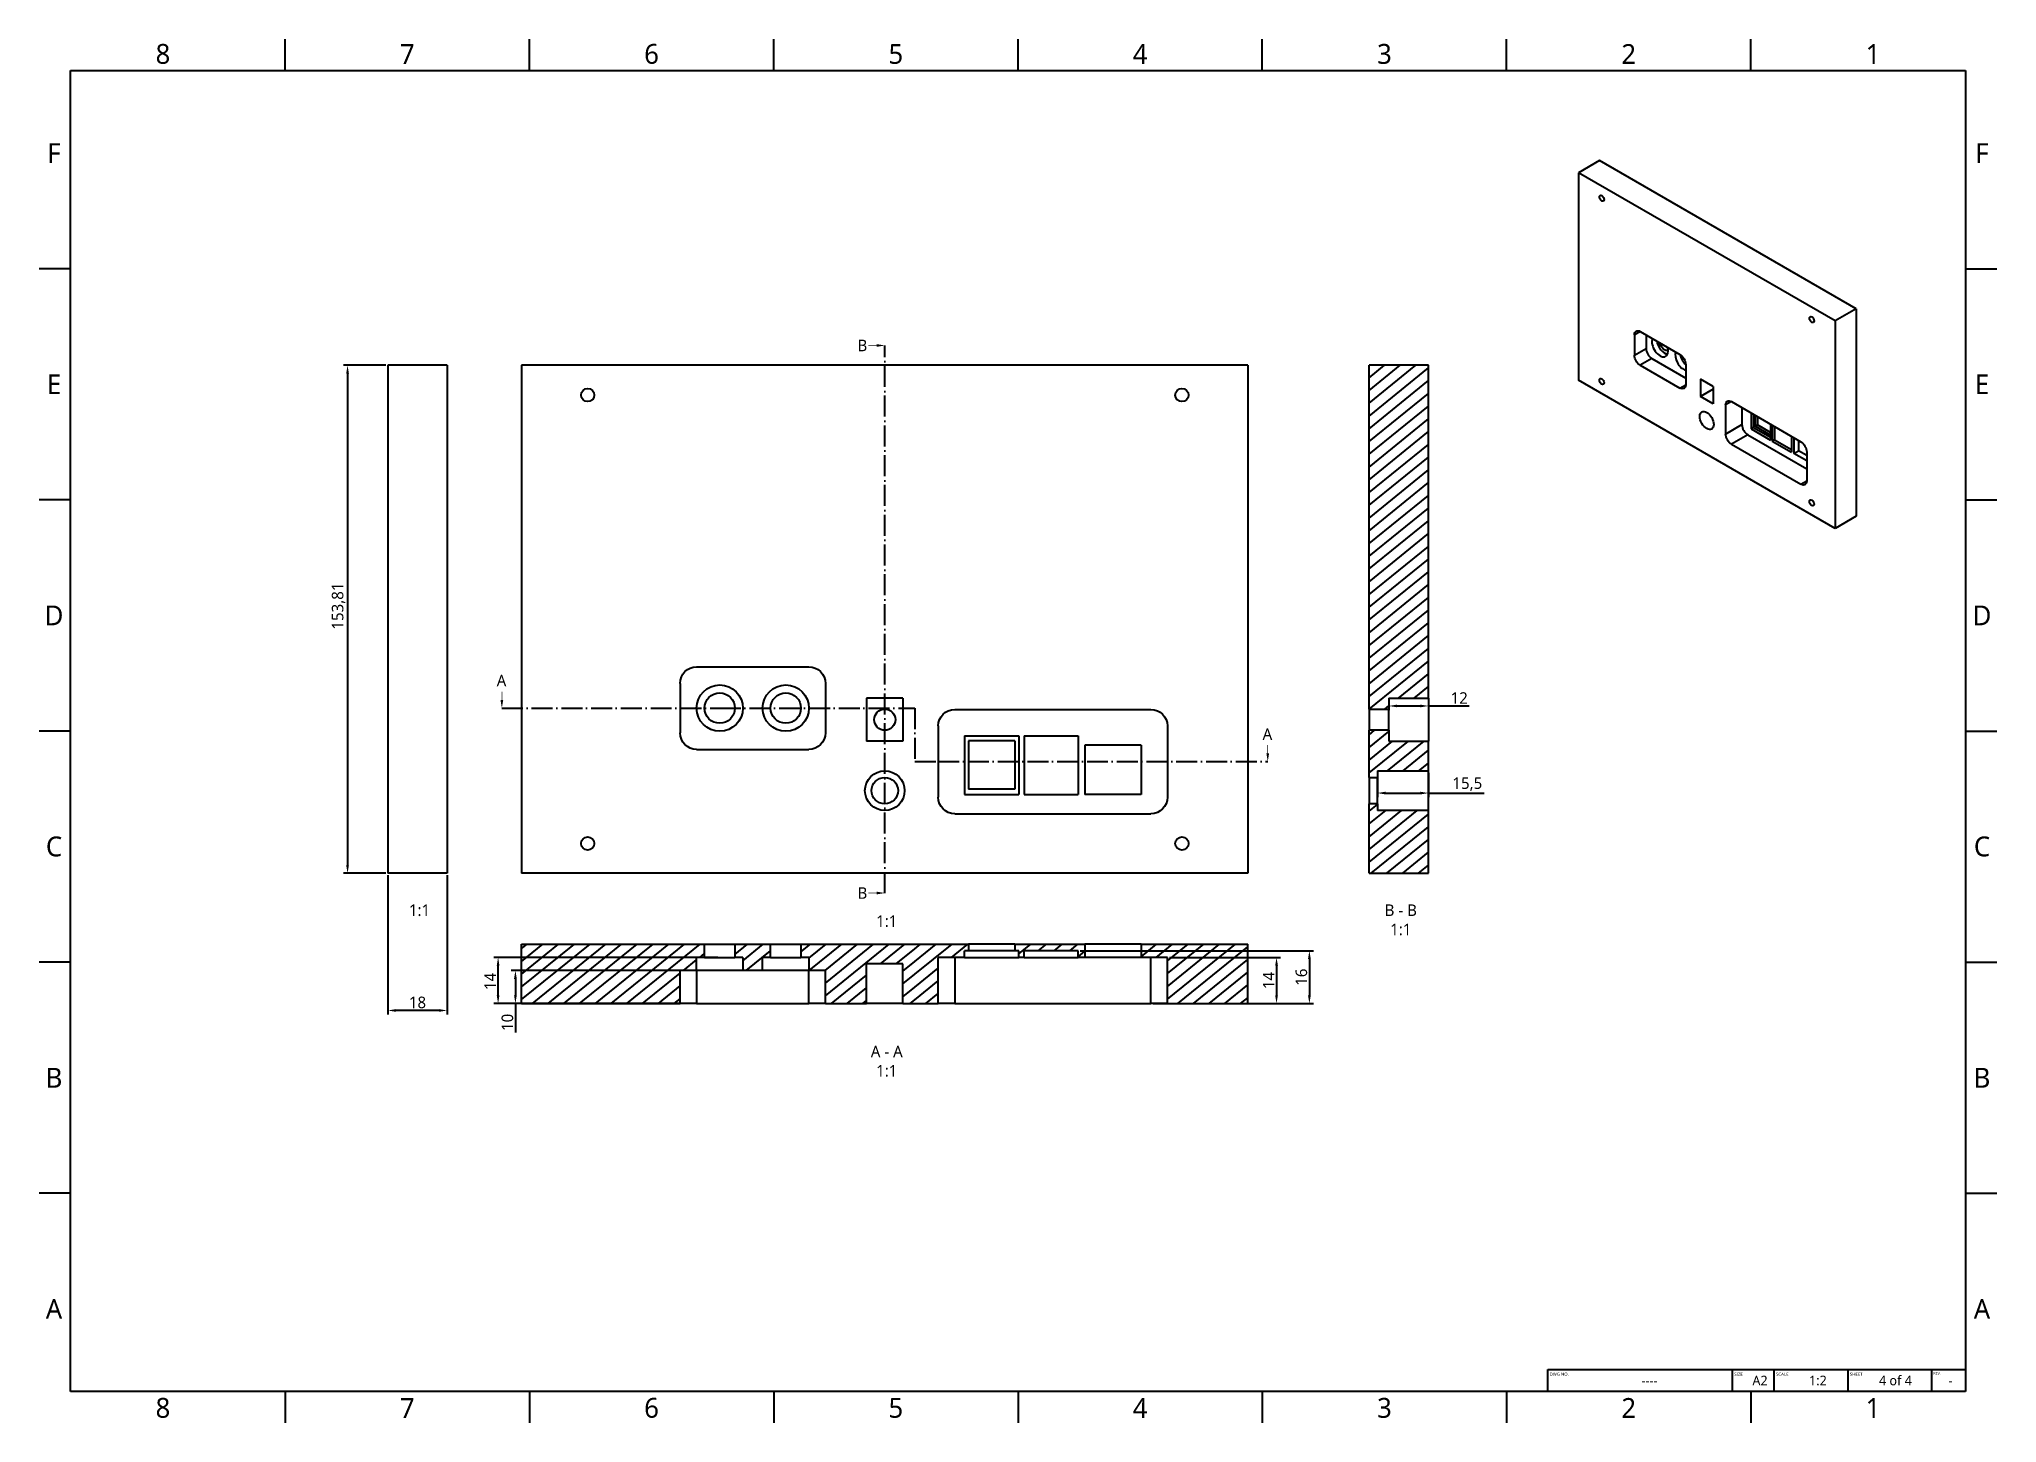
# Model space of a CAD drawing. Extents: x 0 to 594, y 0 to 420.
import ezdxf

# ---------------------------------------------------------------- set-up
doc = ezdxf.new("R2010")
doc.units = 0
doc.header["$LTSCALE"] = 12.7
doc.linetypes.add('ONS_DASHDOT', pattern=[0.71, 0.5, -0.1, 0.01, -0.1])
doc.layers.get('DEFPOINTS').update_dxf_attribs({"linetype": 'CONTINUOUS'})
for name, color, linetype in [('ANNOTATION_TEXT', 7, 'CONTINUOUS'), ('BORDER_FRAME', 7, 'CONTINUOUS'), ('BORDER_ZONES', 7, 'CONTINUOUS'), ('SECTION_CUTTING_LINE', 7, 'ONS_DASHDOT'), ('TANGENT_LINES', 7, 'CONTINUOUS'), ('TITLE_BLOCK', 7, 'CONTINUOUS'), ('VIEW_HATCHES', 7, 'CONTINUOUS'), ('VISIBLE', 7, 'CONTINUOUS')]:
    doc.layers.add(name, color=color, linetype=linetype)
doc.styles.add('ONSHAPE-STANDARD', font='NotoSans-Regular.ttf')
doc.styles.add('ONSHAPE-STANDARD-DIMENSION', font='')
doc.styles.add('ONSHAPE-STANDARD-FIELDS', font='')
doc.styles.add('ONSHAPE-STANDARD-VIEW-LABE', font='NotoSans-Regular.ttf', dxfattribs={"height": 3.5})
doc.styles.get('ONSHAPE-STANDARD-DIMENSION').set_extended_font_data('Noto Sans')
doc.styles.get('ONSHAPE-STANDARD-FIELDS').set_extended_font_data('Noto Sans')
doc.dimstyles.new('ONSHAPE-ISO-25$0', dxfattribs={"dimtxt": 3.5, "dimasz": 2.5, "dimexe": 1.25, "dimexo": 0.625, "dimtad": 1, "dimtxsty": 'ONSHAPE-STANDARD-DIMENSION', "dimcen": 2.5, "dimclrd": 7, "dimclre": 7, "dimclrt": 7, "dimadec": 1, "dimazin": 3, "dimtfac": 1, "dimtmove": 0, "dimatfit": 3})
pattern_1 = [(39, (256.6533, -6.1617), (-1.88796, 2.33144), [])]
pattern_2 = [(39, (554.961, 157.9317), (-1.88796, 2.331438), [])]

# ---------------------------------------------------------------- blocks, each defined once
blk = doc.blocks.new('*D1')
at = {"layer": 'ANNOTATION_TEXT', "color": 7}
for p, q in [((106.1, 166.31), (106.1, 124.12)), ((124.1, 166.31), (124.1, 124.12)), ((121.6, 125.37), (108.6, 125.37))]:
    blk.add_line(p, q, dxfattribs=at)
for points in [[(108.6, 125.79), (108.6, 124.96), (106.1, 125.37)], [(121.6, 124.96), (121.6, 125.79), (124.1, 125.37)]]:
    blk.add_solid(points, dxfattribs=at)
at = {"layer": 'DEFPOINTS', "color": 0}
for p in [(106.1, 166.93), (124.1, 166.93), (106.1, 125.37)]:
    blk.add_point(p, dxfattribs=at)
at = {"layer": 'ANNOTATION_TEXT', "color": 7, "insert": (115.1, 127.79), "char_height": 3.5, "attachment_point": 5, "style": 'ONSHAPE-STANDARD-DIMENSION'}
blk.add_mtext('18', dxfattribs=at)
blk = doc.blocks.new('*D2')
at = {"layer": 'ANNOTATION_TEXT', "color": 7}
for p, q in [((199.03, 137.45), (143.51, 137.45)), ((144.76, 134.95), (144.76, 129.95)), ((199.03, 127.45), (143.51, 127.45)), ((144.76, 127.45), (144.76, 118.69))]:
    blk.add_line(p, q, dxfattribs=at)
for points in [[(145.18, 134.95), (144.35, 134.95), (144.76, 137.45)], [(144.35, 129.95), (145.18, 129.95), (144.76, 127.45)]]:
    blk.add_solid(points, dxfattribs=at)
at = {"layer": 'DEFPOINTS', "color": 0}
for p in [(199.65, 137.45), (144.76, 127.45), (199.65, 127.45)]:
    blk.add_point(p, dxfattribs=at)
at = {"layer": 'ANNOTATION_TEXT', "color": 7, "insert": (142.34, 121.77), "char_height": 3.5, "attachment_point": 5, "rotation": 90, "style": 'ONSHAPE-STANDARD-DIMENSION'}
blk.add_mtext('10', dxfattribs=at)
blk = doc.blocks.new('*D3')
at = {"layer": 'ANNOTATION_TEXT', "color": 7}
for p, q in [((206.03, 141.45), (138.27, 141.45)), ((139.52, 129.95), (139.52, 138.95)), ((199.03, 127.45), (138.27, 127.45))]:
    blk.add_line(p, q, dxfattribs=at)
for points in [[(139.93, 138.95), (139.1, 138.95), (139.52, 141.45)], [(139.1, 129.95), (139.93, 129.95), (139.52, 127.45)]]:
    blk.add_solid(points, dxfattribs=at)
at = {"layer": 'DEFPOINTS', "color": 0}
for p in [(139.52, 141.45), (206.65, 141.45), (199.65, 127.45)]:
    blk.add_point(p, dxfattribs=at)
at = {"layer": 'ANNOTATION_TEXT', "color": 7, "insert": (137.14, 134.15), "char_height": 3.5, "attachment_point": 5, "rotation": 90, "style": 'ONSHAPE-STANDARD-DIMENSION'}
blk.add_mtext('14', dxfattribs=at)
blk = doc.blocks.new('*D4')
at = {"layer": 'ANNOTATION_TEXT', "color": 7}
for p, q in [((342.9, 141.45), (376.56, 141.45)), ((375.31, 138.95), (375.31, 129.95)), ((367.28, 127.45), (376.56, 127.45))]:
    blk.add_line(p, q, dxfattribs=at)
for points in [[(375.73, 138.95), (374.9, 138.95), (375.31, 141.45)], [(374.9, 129.95), (375.73, 129.95), (375.31, 127.45)]]:
    blk.add_solid(points, dxfattribs=at)
at = {"layer": 'DEFPOINTS', "color": 0}
for p in [(342.27, 141.45), (366.65, 127.45), (375.31, 127.45)]:
    blk.add_point(p, dxfattribs=at)
at = {"layer": 'ANNOTATION_TEXT', "color": 7, "insert": (372.94, 134.45), "char_height": 3.5, "attachment_point": 5, "rotation": 90, "style": 'ONSHAPE-STANDARD-DIMENSION'}
blk.add_mtext('14', dxfattribs=at)
blk = doc.blocks.new('*D5')
at = {"layer": 'ANNOTATION_TEXT', "color": 7}
for p, q in [((315.85, 143.45), (386.51, 143.45)), ((385.26, 140.95), (385.26, 129.95)), ((337.9, 127.45), (386.51, 127.45))]:
    blk.add_line(p, q, dxfattribs=at)
for points in [[(385.68, 140.95), (384.85, 140.95), (385.26, 143.45)], [(384.85, 129.95), (385.68, 129.95), (385.26, 127.45)]]:
    blk.add_solid(points, dxfattribs=at)
at = {"layer": 'DEFPOINTS', "color": 0}
for p in [(315.22, 143.45), (337.27, 127.45), (385.26, 127.45)]:
    blk.add_point(p, dxfattribs=at)
at = {"layer": 'ANNOTATION_TEXT', "color": 7, "insert": (382.85, 135.45), "char_height": 3.5, "attachment_point": 5, "rotation": 90, "style": 'ONSHAPE-STANDARD-DIMENSION'}
blk.add_mtext('16', dxfattribs=at)
blk = doc.blocks.new('*D6')
at = {"layer": 'ANNOTATION_TEXT', "color": 7}
for p, q in [((105.48, 320.74), (92.67, 320.74)), ((93.92, 318.24), (93.92, 169.43)), ((105.48, 166.93), (92.67, 166.93))]:
    blk.add_line(p, q, dxfattribs=at)
for points in [[(94.33, 318.24), (93.5, 318.24), (93.92, 320.74)], [(93.5, 169.43), (94.33, 169.43), (93.92, 166.93)]]:
    blk.add_solid(points, dxfattribs=at)
at = {"layer": 'DEFPOINTS', "color": 0}
for p in [(106.1, 320.74), (93.92, 166.93), (106.1, 166.93)]:
    blk.add_point(p, dxfattribs=at)
at = {"layer": 'ANNOTATION_TEXT', "color": 7, "insert": (91.21, 247.82), "char_height": 3.5, "attachment_point": 5, "rotation": 90, "style": 'ONSHAPE-STANDARD-DIMENSION'}
blk.add_mtext('153,81', dxfattribs=at)
blk = doc.blocks.new('*D7')
at = {"layer": 'ANNOTATION_TEXT', "color": 7}
for p, q in [((409.35, 219.31), (409.35, 216.33)), ((411.85, 217.58), (418.85, 217.58)), ((421.35, 219.31), (421.35, 216.33)), ((421.35, 217.58), (433.71, 217.58))]:
    blk.add_line(p, q, dxfattribs=at)
for points in [[(411.85, 218), (411.85, 217.17), (409.35, 217.58)], [(418.85, 217.17), (418.85, 218), (421.35, 217.58)]]:
    blk.add_solid(points, dxfattribs=at)
at = {"layer": 'DEFPOINTS', "color": 0}
for p in [(409.35, 219.93), (421.35, 219.93), (421.35, 217.58)]:
    blk.add_point(p, dxfattribs=at)
at = {"layer": 'ANNOTATION_TEXT', "color": 7, "insert": (430.64, 219.98), "char_height": 3.5, "attachment_point": 5, "style": 'ONSHAPE-STANDARD-DIMENSION'}
blk.add_mtext('12', dxfattribs=at)
blk = doc.blocks.new('*D8')
at = {"layer": 'ANNOTATION_TEXT', "color": 7}
for p, q in [((405.85, 197.31), (405.85, 189.96)), ((421.35, 197.31), (421.35, 189.96)), ((408.35, 191.21), (418.85, 191.21)), ((421.35, 191.21), (438.22, 191.21))]:
    blk.add_line(p, q, dxfattribs=at)
for points in [[(408.35, 191.62), (408.35, 190.79), (405.85, 191.21)], [(418.85, 190.79), (418.85, 191.62), (421.35, 191.21)]]:
    blk.add_solid(points, dxfattribs=at)
at = {"layer": 'DEFPOINTS', "color": 0}
for p in [(405.85, 197.93), (421.35, 197.93), (421.35, 191.21)]:
    blk.add_point(p, dxfattribs=at)
at = {"layer": 'ANNOTATION_TEXT', "color": 7, "insert": (433.1, 193.9), "char_height": 3.5, "attachment_point": 5, "style": 'ONSHAPE-STANDARD-DIMENSION'}
blk.add_mtext('15,5', dxfattribs=at)

msp = doc.modelspace()

# ---------------------------------------------------------------- hatches: boundary and pattern name
at = {"layer": 'VIEW_HATCHES'}
h = msp.add_hatch(dxfattribs=at)
h.set_pattern_fill('LINE', color=256, scale=24, angle=39, style=0)
h.set_pattern_definition(pattern_2)
edge = h.paths.add_edge_path()
edge.add_line((403.353, 216.632), (409.353, 216.632))
edge.add_line((409.353, 219.932), (409.353, 216.632))
edge.add_line((409.353, 219.932), (421.353, 219.932))
edge.add_line((421.353, 219.932), (421.353, 320.744))
edge.add_line((421.353, 320.744), (403.353, 320.744))
edge.add_line((403.353, 216.632), (403.353, 320.744))
h = msp.add_hatch(dxfattribs=at)
h.set_pattern_fill('LINE', color=256, scale=24, angle=39, style=0)
h.set_pattern_definition(pattern_2)
edge = h.paths.add_edge_path()
edge.add_line((409.353, 210.232), (403.353, 210.232))
edge.add_line((403.353, 195.932), (403.353, 210.232))
edge.add_line((403.353, 195.932), (405.853, 195.932))
edge.add_line((405.853, 197.932), (405.853, 195.932))
edge.add_line((405.853, 197.932), (421.353, 197.932))
edge.add_line((421.353, 197.932), (421.353, 206.932))
edge.add_line((409.353, 206.932), (421.353, 206.932))
edge.add_line((409.353, 210.232), (409.353, 206.932))
h = msp.add_hatch(dxfattribs=at)
h.set_pattern_fill('LINE', color=256, scale=24, angle=39, style=0)
h.set_pattern_definition(pattern_2)
edge = h.paths.add_edge_path()
edge.add_line((403.353, 166.932), (421.353, 166.932))
edge.add_line((421.353, 166.932), (421.353, 185.932))
edge.add_line((421.353, 185.932), (405.853, 185.932))
edge.add_line((405.853, 187.932), (405.853, 185.932))
edge.add_line((405.853, 187.932), (403.353, 187.932))
edge.add_line((403.353, 166.932), (403.353, 187.932))
h = msp.add_hatch(dxfattribs=at)
h.set_pattern_fill('LINE', color=256, scale=24, angle=39, style=0)
h.set_pattern_definition(pattern_1)
edge = h.paths.add_edge_path()
edge.add_line((202.053, 141.446), (202.053, 145.446))
edge.add_line((146.653, 145.446), (202.053, 145.446))
edge.add_line((146.653, 127.446), (146.653, 145.446))
edge.add_line((146.653, 127.446), (194.653, 127.446))
edge.add_line((194.653, 127.446), (194.653, 137.446))
edge.add_line((199.653, 137.446), (194.653, 137.446))
edge.add_line((199.653, 137.446), (199.653, 141.446))
edge.add_line((202.053, 141.446), (199.653, 141.446))
h = msp.add_hatch(dxfattribs=at)
h.set_pattern_fill('LINE', color=256, scale=24, angle=39, style=0)
h.set_pattern_definition(pattern_1)
edge = h.paths.add_edge_path()
edge.add_line((211.253, 145.446), (211.253, 141.446))
edge.add_line((213.653, 141.446), (211.253, 141.446))
edge.add_line((213.653, 141.446), (213.653, 137.446))
edge.add_line((219.653, 137.446), (213.653, 137.446))
edge.add_line((219.653, 137.446), (219.653, 141.446))
edge.add_line((222.053, 141.446), (219.653, 141.446))
edge.add_line((222.053, 141.446), (222.053, 145.446))
edge.add_line((211.253, 145.446), (222.053, 145.446))
h = msp.add_hatch(dxfattribs=at)
h.set_pattern_fill('LINE', color=256, scale=24, angle=39, style=0)
h.set_pattern_definition(pattern_1)
edge = h.paths.add_edge_path()
edge.add_line((231.253, 145.446), (231.253, 141.446))
edge.add_line((233.653, 141.446), (231.253, 141.446))
edge.add_line((233.653, 141.446), (233.653, 137.446))
edge.add_line((238.653, 137.446), (233.653, 137.446))
edge.add_line((238.653, 127.446), (238.653, 137.446))
edge.add_line((238.653, 127.446), (251.153, 127.446))
edge.add_line((251.153, 127.446), (251.153, 139.446))
edge.add_line((262.153, 139.446), (251.153, 139.446))
edge.add_line((262.153, 127.446), (262.153, 139.446))
edge.add_line((262.153, 127.446), (265.771, 127.446))
edge.add_line((265.771, 127.446), (265.771, 145.446))
edge.add_line((231.253, 145.446), (265.771, 145.446))
h = msp.add_hatch(dxfattribs=at)
h.set_pattern_fill('LINE', color=256, scale=24, angle=39, style=0)
h.set_pattern_definition(pattern_1)
edge = h.paths.add_edge_path()
edge.add_line((265.771, 127.446), (265.771, 145.446))
edge.add_line((265.771, 127.446), (272.823, 127.446))
edge.add_line((272.823, 127.446), (272.823, 141.446))
edge.add_line((280.823, 141.446), (272.823, 141.446))
edge.add_line((280.823, 141.446), (280.823, 143.446))
edge.add_line((282.023, 143.446), (280.823, 143.446))
edge.add_line((282.023, 145.446), (282.023, 143.446))
edge.add_line((265.771, 145.446), (282.023, 145.446))
h = msp.add_hatch(dxfattribs=at)
h.set_pattern_fill('LINE', color=256, scale=24, angle=39, style=0)
h.set_pattern_definition(pattern_1)
edge = h.paths.add_edge_path()
edge.add_line((296.023, 145.446), (296.023, 143.446))
edge.add_line((297.223, 143.446), (296.023, 143.446))
edge.add_line((297.223, 141.446), (297.223, 143.446))
edge.add_line((298.823, 141.446), (297.223, 141.446))
edge.add_line((298.823, 141.446), (298.823, 143.446))
edge.add_line((315.223, 143.446), (298.823, 143.446))
edge.add_line((315.223, 141.446), (315.223, 143.446))
edge.add_line((317.273, 141.446), (315.223, 141.446))
edge.add_line((317.273, 145.446), (317.273, 141.446))
edge.add_line((296.023, 145.446), (317.273, 145.446))
h = msp.add_hatch(dxfattribs=at)
h.set_pattern_fill('LINE', color=256, scale=24, angle=39, style=0)
h.set_pattern_definition(pattern_1)
edge = h.paths.add_edge_path()
edge.add_line((334.273, 145.446), (334.273, 141.446))
edge.add_line((342.273, 141.446), (334.273, 141.446))
edge.add_line((342.273, 127.446), (342.273, 141.446))
edge.add_line((342.273, 127.446), (366.653, 127.446))
edge.add_line((366.653, 127.446), (366.653, 145.446))
edge.add_line((334.273, 145.446), (366.653, 145.446))

# ---------------------------------------------------------------- linework, layer by layer
at = {"layer": 'BORDER_FRAME'}
for p, q in [((10, 10), (10, 410)), ((10, 410), (584, 410)), ((584, 410), (584, 10)), ((584, 10), (10, 10))]:
    msp.add_line(p, q, dxfattribs=at)
at = {"layer": 'BORDER_ZONES'}
for p, q in [((75, 410), (75, 419.5)), ((149, 410), (149, 419.5)), ((223, 410), (223, 419.5)), ((297, 410), (297, 419.5)), ((371, 410), (371, 419.5)), ((445, 410), (445, 419.5)), ((519, 410), (519, 419.5)), ((10, 350), (0.5, 350)), ((584, 350), (593.5, 350)), ((10, 280), (0.5, 280)), ((584, 280), (593.5, 280)), ((10, 210), (0.5, 210)), ((584, 210), (593.5, 210)), ((10, 140), (0.5, 140)), ((584, 140), (593.5, 140)), ((10, 70), (0.5, 70)), ((584, 70), (593.5, 70)), ((75, 10), (75, 0.5)), ((149, 10), (149, 0.5)), ((223, 10), (223, 0.5)), ((297, 10), (297, 0.5)), ((371, 10), (371, 0.5)), ((445, 10), (445, 0.5)), ((519, 10), (519, 0.5))]:
    msp.add_line(p, q, dxfattribs=at)
at = {"layer": 'SECTION_CUTTING_LINE', "color": 7}
msp.add_line((256.653, 160.932), (256.653, 326.744), dxfattribs=at)
msp.add_lwpolyline([(140.653, 216.932), (206.653, 216.932), (265.771, 216.932), (265.771, 200.732), (272.823, 200.732), (272.823, 200.732), (272.823, 200.732), (272.823, 200.732), (272.823, 200.732), (372.653, 200.732)], dxfattribs=at)
for points in [[(254.153, 326.849), (251.653, 326.849), (254.153, 326.64), (251.653, 326.64)], [(256.653, 326.744), (254.153, 327.161), (254.153, 326.328)], [(140.653, 216.932), (141.07, 219.432), (140.237, 219.432)], [(140.757, 219.432), (140.757, 221.932), (140.549, 219.432), (140.549, 221.932)], [(372.653, 200.732), (373.07, 203.232), (372.237, 203.232)], [(372.757, 203.232), (372.757, 205.732), (372.549, 203.232), (372.549, 205.732)], [(254.153, 161.036), (251.653, 161.036), (254.153, 160.828), (251.653, 160.828)], [(256.653, 160.932), (254.153, 161.348), (254.153, 160.515)]]:
    msp.add_solid(points, dxfattribs=at)
at = {"layer": 'TANGENT_LINES'}
for p, q in [((485.477, 330.97), (483.709, 329.949)), ((483.709, 323.826), (487.244, 325.867)), ((489.012, 322.805), (485.477, 320.764)), ((497.497, 313.824), (499.265, 314.844)), ((513.114, 309.747), (511.346, 308.727)), ((511.346, 299.909), (516.296, 302.766)), ((518.064, 299.704), (513.114, 296.847)), ((534.133, 284.711), (535.9, 285.732)), ((199.653, 137.446), (199.653, 127.446)), ((233.653, 127.446), (233.653, 137.446)), ((277.823, 141.446), (277.823, 127.446)), ((337.273, 127.446), (337.273, 141.446))]:
    msp.add_line(p, q, dxfattribs=at)
at = {"layer": 'TITLE_BLOCK'}
for p, q in [((457.508, 10), (457.508, 16.604)), ((457.508, 16.604), (513.388, 16.604)), ((513.388, 10), (513.388, 16.604)), ((513.388, 16.604), (526.088, 16.604)), ((526.088, 10), (526.088, 16.604)), ((526.088, 16.604), (548.44, 16.604)), ((548.44, 10), (548.44, 16.604)), ((548.44, 16.604), (584, 16.604)), ((573.84, 10), (573.84, 16.604))]:
    msp.add_line(p, q, dxfattribs=at)
at = {"layer": 'VISIBLE'}
for p, q in [((473.102, 382.741), (466.738, 379.067)), ((550.884, 337.834), (473.102, 382.741)), ((466.738, 379.067), (466.738, 316.273)), ((544.52, 334.16), (466.738, 379.067)), ((550.884, 337.834), (544.52, 334.16)), ((544.52, 334.16), (544.52, 271.366)), ((550.884, 337.834), (550.884, 275.04)), ((483.709, 329.949), (483.709, 323.826)), ((485.477, 330.97), (497.497, 324.03)), ((487.244, 329.949), (487.244, 325.867)), ((106.104, 320.744), (106.104, 166.932)), ((124.104, 320.744), (106.104, 320.744)), ((124.104, 320.744), (124.104, 166.932)), ((146.653, 320.744), (146.653, 166.932)), ((366.653, 320.744), (146.653, 320.744)), ((366.653, 320.744), (366.653, 166.932)), ((421.353, 320.744), (403.353, 320.744)), ((403.353, 216.632), (403.353, 320.744)), ((421.353, 219.932), (421.353, 320.744)), ((485.477, 320.764), (497.497, 313.824)), ((489.012, 322.805), (499.265, 316.886)), ((499.265, 320.968), (499.265, 314.844)), ((544.52, 271.366), (466.738, 316.273)), ((507.574, 314.334), (503.685, 316.579)), ((503.685, 316.579), (503.685, 311.272)), ((507.574, 314.334), (507.574, 309.027)), ((507.574, 313.517), (503.685, 311.272)), ((507.574, 309.027), (503.685, 311.272)), ((511.346, 308.727), (511.346, 299.909)), ((513.114, 309.747), (534.133, 297.612)), ((516.296, 307.91), (516.296, 302.766)), ((519.124, 306.277), (519.124, 301.46)), ((519.831, 305.869), (519.831, 301.868)), ((520.256, 305.624), (520.256, 302.317)), ((520.256, 302.317), (520.963, 302.725)), ((520.963, 305.216), (520.963, 302.725)), ((524.923, 300.439), (520.963, 302.725)), ((524.923, 302.93), (524.923, 298.112)), ((525.488, 302.603), (525.488, 297.786)), ((513.114, 296.847), (534.133, 284.711)), ((518.064, 299.704), (535.9, 289.406)), ((519.831, 301.868), (519.124, 301.46)), ((519.124, 301.46), (524.923, 298.112)), ((519.831, 301.868), (524.923, 298.929)), ((524.923, 299.623), (520.256, 302.317)), ((526.195, 298.194), (525.488, 297.786)), ((525.488, 297.786), (531.287, 294.438)), ((526.195, 302.195), (526.195, 298.194)), ((526.195, 298.194), (531.287, 295.255)), ((531.287, 299.255), (531.287, 294.438)), ((532.011, 298.837), (532.011, 294.02)), ((533.426, 298.02), (533.426, 294.836)), ((532.011, 294.02), (533.426, 294.836)), ((535.9, 291.774), (532.011, 294.02)), ((535.9, 293.407), (533.426, 294.836)), ((535.9, 294.55), (535.9, 285.732)), ((550.884, 275.04), (544.52, 271.366)), ((199.653, 229.432), (233.653, 229.432)), ((194.653, 224.432), (194.653, 209.432)), ((238.653, 224.432), (238.653, 209.432)), ((262.153, 219.932), (251.153, 219.932)), ((251.153, 219.932), (251.153, 206.932)), ((262.153, 219.932), (262.153, 206.932)), ((409.353, 219.932), (421.353, 219.932)), ((409.353, 219.932), (409.353, 216.632)), ((421.353, 219.932), (421.353, 206.932)), ((277.823, 216.532), (337.273, 216.532)), ((403.353, 216.632), (409.353, 216.632)), ((403.353, 216.632), (403.353, 210.232)), ((409.353, 210.232), (409.353, 216.632)), ((272.823, 211.532), (272.823, 189.932)), ((280.823, 208.532), (280.823, 190.732)), ((280.823, 208.532), (297.223, 208.532)), ((297.223, 208.532), (297.223, 190.732)), ((298.823, 208.532), (315.223, 208.532)), ((298.823, 208.532), (298.823, 190.732)), ((315.223, 208.532), (315.223, 190.732)), ((342.273, 211.532), (342.273, 189.932)), ((409.353, 210.232), (403.353, 210.232)), ((403.353, 195.932), (403.353, 210.232)), ((409.353, 210.232), (409.353, 206.932)), ((199.653, 204.432), (233.653, 204.432)), ((262.153, 206.932), (251.153, 206.932)), ((282.023, 207.032), (282.023, 192.432)), ((296.023, 207.032), (282.023, 207.032)), ((296.023, 207.032), (296.023, 192.432)), ((334.273, 205.732), (317.273, 205.732)), ((317.273, 205.732), (317.273, 190.732)), ((334.273, 205.732), (334.273, 190.732)), ((409.353, 206.932), (421.353, 206.932)), ((421.353, 197.932), (421.353, 206.932)), ((403.353, 195.932), (405.853, 195.932)), ((403.353, 195.932), (403.353, 187.932)), ((405.853, 197.932), (405.853, 195.932)), ((405.853, 197.932), (421.353, 197.932)), ((405.853, 187.932), (405.853, 195.932)), ((421.353, 185.932), (421.353, 197.932)), ((280.823, 190.732), (297.223, 190.732)), ((296.023, 192.432), (282.023, 192.432)), ((298.823, 190.732), (315.223, 190.732)), ((334.273, 190.732), (317.273, 190.732)), ((277.823, 184.932), (337.273, 184.932)), ((403.353, 166.932), (403.353, 187.932)), ((405.853, 187.932), (403.353, 187.932)), ((405.853, 187.932), (405.853, 185.932)), ((421.353, 185.932), (405.853, 185.932)), ((421.353, 166.932), (421.353, 185.932)), ((124.104, 166.932), (106.104, 166.932)), ((366.653, 166.932), (146.653, 166.932)), ((403.353, 166.932), (421.353, 166.932)), ((146.653, 127.446), (146.653, 145.446)), ((146.653, 145.446), (202.053, 145.446)), ((202.053, 141.446), (202.053, 145.446)), ((202.053, 145.446), (211.253, 145.446)), ((211.253, 145.446), (211.253, 141.446)), ((211.253, 145.446), (222.053, 145.446)), ((222.053, 141.446), (222.053, 145.446)), ((222.053, 145.446), (231.253, 145.446)), ((231.253, 145.446), (231.253, 141.446)), ((231.253, 145.446), (265.771, 145.446)), ((265.771, 145.446), (282.023, 145.446)), ((282.023, 143.446), (280.823, 143.446)), ((280.823, 141.446), (280.823, 143.446)), ((296.023, 145.446), (282.023, 145.446)), ((282.023, 145.446), (282.023, 143.446)), ((296.023, 143.446), (282.023, 143.446)), ((296.023, 145.446), (296.023, 143.446)), ((296.023, 145.446), (317.273, 145.446)), ((297.223, 143.446), (296.023, 143.446)), ((297.223, 141.446), (297.223, 143.446)), ((315.223, 143.446), (298.823, 143.446)), ((298.823, 141.446), (298.823, 143.446)), ((315.223, 141.446), (315.223, 143.446)), ((334.273, 145.446), (317.273, 145.446)), ((317.273, 145.446), (317.273, 141.446)), ((334.273, 145.446), (366.653, 145.446)), ((334.273, 145.446), (334.273, 141.446)), ((366.653, 127.446), (366.653, 145.446)), ((199.653, 137.446), (194.653, 137.446)), ((194.653, 127.446), (194.653, 137.446)), ((202.053, 141.446), (199.653, 141.446)), ((199.653, 137.446), (199.653, 141.446)), ((213.653, 137.446), (199.653, 137.446)), ((202.053, 141.446), (211.253, 141.446)), ((213.653, 141.446), (211.253, 141.446)), ((213.653, 141.446), (213.653, 137.446)), ((219.653, 137.446), (213.653, 137.446)), ((222.053, 141.446), (219.653, 141.446)), ((219.653, 137.446), (219.653, 141.446)), ((233.653, 137.446), (219.653, 137.446)), ((222.053, 141.446), (231.253, 141.446)), ((233.653, 141.446), (231.253, 141.446)), ((233.653, 141.446), (233.653, 137.446)), ((238.653, 137.446), (233.653, 137.446)), ((238.653, 127.446), (238.653, 137.446)), ((251.153, 127.446), (251.153, 139.446)), ((262.153, 139.446), (251.153, 139.446)), ((262.153, 127.446), (262.153, 139.446)), ((280.823, 141.446), (272.823, 141.446)), ((272.823, 127.446), (272.823, 141.446)), ((280.823, 141.446), (297.223, 141.446)), ((298.823, 141.446), (297.223, 141.446)), ((298.823, 141.446), (315.223, 141.446)), ((317.273, 141.446), (315.223, 141.446)), ((334.273, 141.446), (317.273, 141.446)), ((342.273, 141.446), (334.273, 141.446)), ((342.273, 127.446), (342.273, 141.446)), ((146.653, 127.446), (194.653, 127.446)), ((199.653, 127.446), (194.653, 127.446)), ((199.653, 127.446), (233.653, 127.446)), ((238.653, 127.446), (233.653, 127.446)), ((238.653, 127.446), (251.153, 127.446)), ((262.153, 127.446), (251.153, 127.446)), ((262.153, 127.446), (265.771, 127.446)), ((265.771, 127.446), (272.823, 127.446)), ((277.823, 127.446), (272.823, 127.446)), ((277.823, 127.446), (337.273, 127.446)), ((342.273, 127.446), (337.273, 127.446)), ((342.273, 127.446), (366.653, 127.446))]:
    msp.add_line(p, q, dxfattribs=at)
for centre, radius in [((166.653, 311.744), 2), ((346.653, 311.744), 2), ((206.653, 216.932), 7), ((206.653, 216.932), 4.6), ((226.653, 216.932), 7), ((226.653, 216.932), 4.6), ((256.653, 213.432), 3.2), ((256.653, 191.932), 6), ((256.653, 191.932), 4), ((166.653, 175.932), 2), ((346.653, 175.932), 2)]:
    msp.add_circle(centre, radius, dxfattribs=at)
at = {"layer": 'VISIBLE', "extrusion": (-1.83697e-16, 0, -1)}
for centre, start, end in [((-199.653, 224.432), 0, 90), ((-233.653, 224.432), 90, 180), ((-277.823, 211.532), 0, 90), ((-337.273, 211.532), 90, 180), ((-199.653, 209.432), 270, 0), ((-233.653, 209.432), 180, 270), ((-277.823, 189.932), 270, 0), ((-337.273, 189.932), 180, 270)]:
    msp.add_arc(centre, 5, start, end, dxfattribs=at)
at = {"layer": 'VISIBLE'}
for centre, major_axis in [((473.809, 371.31), (0.5, -0.866)), ((537.449, 334.568), (0.5, -0.866)), ((473.809, 315.865), (0.5, -0.866)), ((505.629, 304.026), (1.5, -2.598)), ((537.449, 279.123), (0.5, -0.866))]:
    msp.add_ellipse(centre, major_axis=major_axis, ratio=0.5773503, dxfattribs=at)
at = {"layer": 'VISIBLE', "extrusion": (0, 0, -1)}
for centre, major_axis, start_param, end_param in [((485.477, 328.929), (-1.25, 2.165), 5.4977871, 7.0685835), ((492.901, 327.296), (-1.15, 1.992), 3.2216118, 5.1656258), ((485.477, 322.805), (-1.25, 2.165), 3.9269908, 5.4977871), ((497.497, 321.989), (-1.25, 2.165), 0.7853982, 2.3561945), ((499.972, 323.213), (-1.15, 1.992), 4.6456248, 4.8531934), ((497.497, 315.865), (-1.25, 2.165), 2.3561945, 3.9269908), ((513.114, 307.706), (-1.25, 2.165), 5.4977871, 7.0685835), ((513.114, 298.888), (-1.25, 2.165), 3.9269908, 5.4977871), ((534.133, 295.571), (-1.25, 2.165), 0.7853982, 2.3561945), ((534.133, 286.753), (-1.25, 2.165), 2.3561945, 3.9269908)]:
    msp.add_ellipse(centre, major_axis=major_axis, ratio=0.5773503, start_param=start_param, end_param=end_param, dxfattribs=at)
at = {"layer": 'VISIBLE'}
for centre, major_axis, start_param, end_param in [((491.487, 326.479), (1.75, -3.031), 3.5617836, 7.4337907), ((492.901, 327.296), (1.75, -3.031), 4.1429513, 5.8672332), ((489.012, 324.846), (1.25, -2.165), 3.9269908, 5.4977871), ((498.558, 322.397), (1.75, -3.031), 3.5617836, 5.7875388), ((499.972, 323.213), (1.75, -3.031), 4.1433409, 5.2080354), ((518.064, 301.746), (1.25, -2.165), 3.9269908, 5.4977871)]:
    msp.add_ellipse(centre, major_axis=major_axis, ratio=0.5773503, start_param=start_param, end_param=end_param, dxfattribs=at)

# ---------------------------------------------------------------- texts
at = {"layer": 'ANNOTATION_TEXT', "color": 7, "char_height": 3.5, "attachment_point": 2, "style": 'ONSHAPE-STANDARD-VIEW-LABE'}
for s, insert in [(' 1:1', (115.104, 157.491)), (' 1:1', (256.653, 154.182)), (' B - B ^J 1:1', (412.353, 157.491)), (' A - A ^J 1:1', (256.653, 114.696))]:
    msp.add_mtext(s, dxfattribs=dict(at, insert=insert))
at = {"layer": 'BORDER_ZONES', "char_height": 6, "attachment_point": 5, "style": 'ONSHAPE-STANDARD'}
for s, insert in [('8', (38, 415)), ('7', (112, 415)), ('6', (186, 415)), ('5', (260, 415)), ('4', (334, 415)), ('3', (408, 415)), ('2', (482, 415)), ('1', (556, 415)), ('F', (5, 385)), ('F', (589, 385)), ('E', (5, 315)), ('E', (589, 315)), ('D', (5, 245)), ('D', (589, 245)), ('C', (5, 175)), ('C', (589, 175)), ('B', (5, 105)), ('B', (589, 105)), ('A', (5, 35)), ('A', (589, 35)), ('8', (38, 5)), ('7', (112, 5)), ('6', (186, 5)), ('5', (260, 5)), ('4', (334, 5)), ('3', (408, 5)), ('2', (482, 5)), ('1', (556, 5))]:
    msp.add_mtext(s, dxfattribs=dict(at, insert=insert))
at = {"layer": 'SECTION_CUTTING_LINE', "color": 7, "linetype": 'CONTINUOUS', "char_height": 3.5, "attachment_point": 1, "style": 'ONSHAPE-STANDARD'}
for s, insert, width in [('\\fNoto Sans|b0|i0|c0|p0;\\W1.0000000000;\\T1.0000000000;\\o\\lB', (248.383, 328.494), 3.17337), ('\\fNoto Sans|b0|i0|c0|p0;\\W1.0000000000;\\T1.0000000000;\\o\\lA', (139.095, 227.018), 3.12091), ('\\fNoto Sans|b0|i0|c0|p0;\\W1.0000000000;\\T1.0000000000;\\o\\lA', (371.095, 210.818), 3.12091), ('\\fNoto Sans|b0|i0|c0|p0;\\W1.0000000000;\\T1.0000000000;\\o\\lB', (248.383, 162.682), 3.17337)]:
    msp.add_mtext(s, dxfattribs=dict(at, insert=insert, width=width))
at = {"layer": 'TITLE_BLOCK'}
for s, insert, char_height, width, attachment_point, style in [('DWG NO.', (458.044, 15.726), 0.9754, 55.88, 1, 'ONSHAPE-STANDARD'), ('----', (488.293, 13.302), 2.9261, 55.88, 5, 'ONSHAPE-STANDARD-FIELDS'), ('SIZE', (513.924, 15.726), 0.9754, 12.7, 1, 'ONSHAPE-STANDARD'), ('A2', (521.77, 13.302), 2.9261, 12.7, 5, 'ONSHAPE-STANDARD-FIELDS'), ('SCALE', (526.624, 15.726), 0.9754, 22.352, 1, 'ONSHAPE-STANDARD'), ('1:2', (539.296, 13.302), 2.9261, 22.352, 5, 'ONSHAPE-STANDARD-FIELDS'), ('SHEET', (548.976, 15.726), 0.9754, 25.4, 1, 'ONSHAPE-STANDARD'), ('4 of 4', (562.766, 13.302), 2.9261, 22.1488, 5, 'ONSHAPE-STANDARD-FIELDS'), ('REV.', (574.287, 15.872), 0.8128, 10.16, 1, 'ONSHAPE-STANDARD'), ('-', (579.428, 13.302), 2.926, 9.144, 5, 'ONSHAPE-STANDARD-FIELDS')]:
    msp.add_mtext(s, dxfattribs=dict(at, insert=insert, char_height=char_height, width=width, attachment_point=attachment_point, style=style))

# ---------------------------------------------------------------- dimensions: what is measured, and where the dimension line sits
at = {"layer": 'ANNOTATION_TEXT'}
for base, p1, p2, angle, picture, middle, dimtype in [((93.918, 166.932), (106.104, 320.744), (106.104, 166.932), 270, '*D6', (93.918, 247.823), 161), ((421.353, 217.582), (409.353, 219.932), (421.353, 219.932), 0, '*D7', (430.638, 217.582), 161), ((421.353, 191.208), (405.853, 197.932), (421.353, 197.932), 0, '*D8', (433.104, 191.208), 161), ((106.104, 125.374), (124.104, 166.932), (106.104, 166.932), 180, '*D1', (115.104, 125.374), 161), ((385.262, 127.446), (315.223, 143.446, -43.106), (337.273, 127.446, -58.906), 90, '*D5', (385.262, 135.446), 160), ((139.517, 141.446), (199.653, 127.446, -39.406), (206.653, 141.446, -26.906), 90, '*D3', (139.517, 134.155), 160), ((144.762, 127.446), (199.653, 137.446, -26.906), (199.653, 127.446, -39.406), 90, '*D2', (144.762, 121.768), 160), ((375.315, 127.446), (342.273, 141.446, -43.106), (366.653, 127.446, -43.106), 90, '*D4', (375.315, 134.446), 160)]:
    dim = msp.add_linear_dim(base=base, p1=p1, p2=p2, angle=angle, dimstyle='ONSHAPE-ISO-25$0', override={"dimlfac": 1, "dimpost": ''}, dxfattribs=at)
    dim.commit()
    dim.dimension.update_dxf_attribs({"geometry": picture, "text_midpoint": middle, "dimtype": dimtype})

doc.saveas('drawing.dxf')
